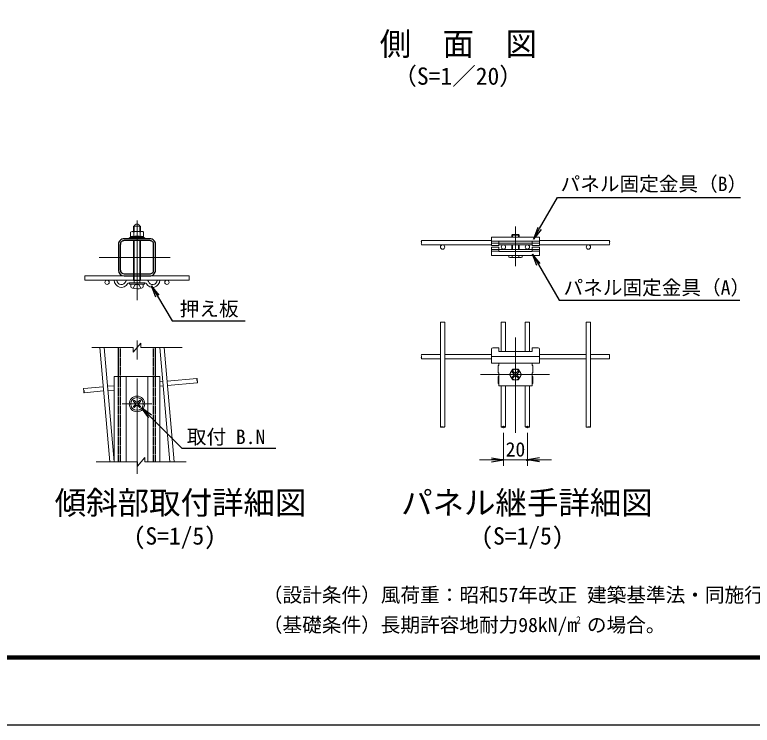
# Model space of a CAD drawing. Units: millimetres, scale not verified, with parts at other scales. Extents: x -4200 to 4200, y -2970 to 2970.
# Drawn here: x -1160 to 1302, y -2970 to -599 of the extents above; entities that cross this region are included whole.
import ezdxf
from ezdxf.enums import TextEntityAlignment as Align

# ---------------------------------------------------------------- set-up
doc = ezdxf.new("R2010")
doc.units = ezdxf.units.MM
doc.header["$LTSCALE"] = 10
doc.header["$PDMODE"] = 32
doc.header["$PDSIZE"] = 5
doc.linetypes.add('USER1', pattern=[50.8, 31.75, -6.35, 6.35, -6.35])
doc.linetypes.add('USER2', pattern=[0.375, 0.25, -0.125])
for name, color, linetype, lineweight in [('0-0_D-TTL-TXT', 7, 'Continuous', 25), ('0-1_D-STR-DIM', 7, 'Continuous', 13), ('0-2_D-STR3', 3, 'Continuous', 13), ('0-3_D-BMK', 2, 'USER1', 13), ('0-4_D-STR1', 1, 'Continuous', 25), ('0-5_D-STR2', 7, 'Continuous', 13), ('0-8_D-STR-TXT', 7, 'Continuous', 25), ('0-C_D-TTL', 7, 'Continuous', 25)]:
    doc.layers.add(name, color=color, linetype=linetype, lineweight=lineweight)
doc.layers.add('0-6_0', color=7, linetype='Continuous')
doc.layers.add('0-7_Defpoints', color=7, linetype='Continuous')
doc.styles.add('ＭＳ ゴシック', font='')
doc.styles.get('ＭＳ ゴシック').set_extended_font_data('MS Gothic')

# ---------------------------------------------------------------- blocks, each defined once
blk = doc.blocks.new('_Open')
at = {"layer": '0-6_0'}
blk.add_line((-10, 1.667), (0, 0), dxfattribs=at)
blk.add_lwpolyline([(-10, -1.667), (0, 0), (-10, 0)], dxfattribs=at)
blk = doc.blocks.new('MLeader5')
at = {"layer": '0-8_D-STR-TXT'}
blk.add_line((-689.35, -1541.57), (-704.1, -1503.8), dxfattribs=at)
for points in [[(-677.89, -1534.74), (-704.1, -1503.8), (-683.62, -1538.15)], [(-683.62, -1538.15), (-634.57, -1620.41), (-398.75, -1620.41), (-391.55, -1620.41)]]:
    blk.add_lwpolyline(points, dxfattribs=at)
blk = doc.blocks.new('MLeader6')
at = {"layer": '0-8_D-STR-TXT'}
blk.add_line((-713.3, -1944.21), (-736.87, -1911.21), dxfattribs=at)
for points in [[(-703.87, -1934.78), (-736.87, -1911.21), (-708.59, -1939.49)], [(-708.59, -1939.49), (-602.72, -2045.37), (-296.06, -2045.37), (-288.86, -2045.37)]]:
    blk.add_lwpolyline(points, dxfattribs=at)
blk = doc.blocks.new('MLeader7')
at = {"layer": '0-8_D-STR-TXT'}
blk.add_line((582.48, -1435.5), (568.26, -1397.53), dxfattribs=at)
for points in [[(594.03, -1428.83), (568.26, -1397.53), (588.26, -1432.17)], [(588.26, -1432.17), (657.38, -1551.88), (1253.33, -1551.88), (1260.53, -1551.88)]]:
    blk.add_lwpolyline(points, dxfattribs=at)
blk = doc.blocks.new('MLeader8')
at = {"layer": '0-8_D-STR-TXT'}
blk.add_line((597.06, -1316.18), (571.29, -1347.49), dxfattribs=at)
for points in [[(591.29, -1312.85), (651.63, -1208.33), (1254.86, -1208.33), (1262.06, -1208.33)], [(585.51, -1309.52), (571.29, -1347.49), (591.29, -1312.85)]]:
    blk.add_lwpolyline(points, dxfattribs=at)

msp = doc.modelspace()

# ---------------------------------------------------------------- linework, layer by layer
at = {"layer": '0-1_D-STR-DIM'}
for p, q in [((-764.77, -1724.48), (-739.77, -1694.48)), ((-739.77, -1709.48), (-739.77, -1694.48)), ((-764.77, -1709.48), (-902.92, -1709.48)), ((-764.77, -1724.48), (-764.77, -1709.48)), ((-601.63, -1709.48), (-739.77, -1709.48)), ((471.07, -1994.52), (471.07, -2104.77)), ((551.07, -1994.52), (551.07, -2104.77)), ((-750.77, -2090.96), (-888.92, -2090.96)), ((-750.77, -2105.96), (-725.77, -2075.96)), ((-750.77, -2105.96), (-750.77, -2090.96)), ((-725.77, -2090.96), (-725.77, -2075.96)), ((-587.63, -2090.96), (-725.77, -2090.96)), ((431.07, -2084.77), (391.07, -2084.77)), ((471.07, -2084.77), (551.07, -2084.77)), ((591.07, -2084.77), (631.07, -2084.77))]:
    msp.add_line(p, q, dxfattribs=at)
at = {"layer": '0-2_D-STR3'}
for p, q in [((-764.27, -1322.39), (-764.27, -1303.99)), ((-764.27, -1303.99), (-740.27, -1303.99)), ((-761.87, -1322.39), (-761.87, -1303.99)), ((-742.67, -1322.39), (-742.67, -1303.99)), ((-740.27, -1322.39), (-740.27, -1303.99)), ((-774.37, -1324.39), (-774.37, -1340.93)), ((-768.91, -1322.39), (-734.91, -1322.39)), ((-763.32, -1324.39), (-763.32, -1340.93)), ((-741.22, -1324.39), (-741.22, -1340.93)), ((-730.17, -1324.39), (-730.17, -1340.93)), ((-778.27, -1343.19), (-726.27, -1343.19)), ((-778.27, -1346.39), (-726.27, -1346.39)), ((-774.37, -1340.93), (-730.17, -1340.93)), ((-764.27, -1485.99), (-764.27, -1352.79)), ((-761.87, -1493.99), (-761.87, -1352.79)), ((-742.67, -1493.99), (-742.67, -1352.79)), ((-740.27, -1485.99), (-740.27, -1352.79)), ((591.2, -1341.13), (431.2, -1341.13)), ((431.2, -1369.13), (431.2, -1341.13)), ((499.08, -1334.91), (499.08, -1341.31)), ((501.5, -1332.49), (501.5, -1341.31)), ((501.5, -1332.49), (520.9, -1332.49)), ((520.9, -1332.49), (520.9, -1341.31)), ((520.9, -1332.49), (523.32, -1334.91)), ((523.32, -1334.91), (523.32, -1341.31)), ((591.2, -1369.13), (591.2, -1341.13)), ((431.2, -1355.13), (455.2, -1355.13)), ((431.2, -1361.13), (591.2, -1361.13)), ((455.2, -1369.13), (431.2, -1369.13)), ((455.2, -1374.34), (431.2, -1374.34)), ((431.2, -1374.34), (431.2, -1402.34)), ((567.2, -1354.22), (455.2, -1354.22)), ((455.2, -1354.22), (455.2, -1369.13)), ((455.2, -1389.25), (455.2, -1374.34)), ((499.07, -1382.34), (499.07, -1367.13)), ((501.5, -1382.34), (501.5, -1367.13)), ((520.9, -1382.34), (520.9, -1367.13)), ((523.32, -1382.34), (523.32, -1367.13)), ((567.2, -1354.22), (567.2, -1369.13)), ((567.2, -1355.13), (591.2, -1355.13)), ((591.2, -1369.13), (567.2, -1369.13)), ((591.2, -1374.34), (567.2, -1374.34)), ((567.2, -1389.25), (567.2, -1374.34)), ((591.2, -1374.34), (591.2, -1402.34)), ((431.2, -1382.34), (567.2, -1382.34)), ((431.2, -1388.34), (455.2, -1388.34)), ((591.2, -1402.34), (431.2, -1402.34)), ((567.2, -1389.25), (455.2, -1389.25)), ((489.17, -1402.34), (489.17, -1407.96)), ((500.19, -1402.34), (500.19, -1407.96)), ((522.21, -1402.34), (522.21, -1407.96)), ((533.22, -1407.96), (533.22, -1402.34)), ((567.2, -1382.34), (591.2, -1382.34)), ((567.2, -1388.34), (591.2, -1388.34)), ((494.68, -1409.43), (527.72, -1409.43)), ((-778.41, -1493.99), (-726.14, -1493.99)), ((-777.27, -1497.99), (-777.27, -1493.99)), ((-777.27, -1497.99), (-727.27, -1497.99)), ((-773.27, -1504.09), (-773.27, -1497.99)), ((-764.87, -1511.34), (-759.69, -1501.65)), ((-764.27, -1485.99), (-740.27, -1485.99)), ((-759.69, -1501.65), (-752.27, -1497.71)), ((-752.27, -1497.71), (-744.65, -1501.65)), ((-744.65, -1501.65), (-739.67, -1511.34)), ((-731.81, -1504.24), (-731.81, -1497.99)), ((-727.27, -1497.99), (-727.27, -1493.99)), ((431.07, -1714.63), (431.07, -1761.76)), ((455.07, -1710.63), (435.07, -1710.63)), ((455.07, -1722.79), (455.07, -1710.63)), ((567.07, -1722.79), (455.07, -1722.79)), ((567.07, -1710.63), (587.07, -1710.63)), ((567.07, -1722.79), (567.07, -1710.63)), ((591.07, -1714.63), (591.07, -1761.76)), ((431.07, -1739.76), (591.07, -1739.76)), ((591.07, -1761.76), (431.07, -1761.76)), ((453.07, -1769.76), (455.07, -1769.76)), ((453.07, -1769.76), (453.07, -1793.76)), ((455.07, -1761.76), (455.07, -1769.76)), ((567.07, -1761.76), (567.07, -1769.76)), ((567.07, -1769.76), (569.07, -1769.76)), ((569.07, -1769.76), (569.07, -1793.76)), ((453.07, -1793.76), (455.07, -1793.76)), ((455.07, -1793.76), (455.07, -1837.76)), ((500.88, -1782.11), (490.68, -1799.76)), ((499.76, -1791.28), (505.41, -1796.94)), ((500.88, -1782.11), (521.26, -1782.11)), ((502.59, -1788.45), (508.24, -1794.11)), ((519.56, -1788.45), (513.9, -1794.11)), ((522.38, -1791.28), (516.73, -1796.94)), ((521.26, -1782.11), (531.46, -1799.76)), ((567.07, -1793.76), (569.07, -1793.76)), ((567.07, -1793.76), (567.07, -1837.76)), ((-676.27, -1805.76), (-828.27, -1805.76)), ((-828.27, -2090.96), (-828.27, -1805.76)), ((-788.27, -1805.76), (-788.27, -2090.96)), ((-716.27, -1805.76), (-716.27, -2090.96)), ((-676.27, -2090.96), (-676.27, -1805.76)), ((453.07, -1805.76), (455.07, -1805.76)), ((453.07, -1805.76), (453.07, -1829.76)), ((500.88, -1817.42), (490.68, -1799.76)), ((499.76, -1808.25), (505.41, -1802.59)), ((502.59, -1811.08), (508.24, -1805.42)), ((519.56, -1811.08), (513.9, -1805.42)), ((522.39, -1808.25), (516.73, -1802.59)), ((567.07, -1805.76), (569.07, -1805.76)), ((569.07, -1805.76), (569.07, -1829.76)), ((453.07, -1829.76), (455.07, -1829.76)), ((455.07, -1837.76), (567.07, -1837.76)), ((567.07, -1829.76), (569.07, -1829.76)), ((-752.27, -1926.29), (-752.27, -1866.27)), ((-763.59, -1889.28), (-757.93, -1894.94)), ((-760.76, -1886.45), (-755.1, -1892.11)), ((-743.79, -1886.45), (-749.45, -1892.11)), ((-740.96, -1889.28), (-746.62, -1894.94)), ((-763.59, -1906.25), (-757.93, -1900.59)), ((-760.76, -1909.08), (-755.1, -1903.42)), ((-743.79, -1909.08), (-749.45, -1903.42)), ((-740.96, -1906.25), (-746.62, -1900.59))]:
    msp.add_line(p, q, dxfattribs=at)
for points in [[(-778.27, -1346.39), (-778.27, -1343.19), (-774.37, -1340.93)], [(-726.27, -1346.39), (-726.27, -1343.19), (-730.17, -1340.93)], [(501.5, -1332.49), (499.08, -1334.91), (523.32, -1334.91)], [(500.88, -1817.42), (521.26, -1817.42), (531.46, -1799.76)]]:
    msp.add_lwpolyline(points, dxfattribs=at)
for centre, radius in [((511.07, -1799.76), 17.66), ((-752.27, -1897.76), 26), ((-752.34, -1897.76), 21)]:
    msp.add_circle(centre, radius, dxfattribs=at)
for centre, radius, start, end in [((-752.27, -1308.67), 10.68, 25.98923, 154.01077), ((-768.85, -1331.02), 8.63, 50.19668, 129.80332), ((-752.27, -1353.91), 31.53, 69.48158, 110.51842), ((-735.7, -1330.86), 8.51, 49.53759, 130.46241), ((-768.85, -1343.81), 6.23, 27.51974, 152.48026), ((-752.19, -1357.76), 20.18, 56.51716, 123.48284), ((-741.14, -1341.03), 0.125, 130.87793, 49.12207), ((-735.63, -1343.7), 6.12, 26.8485, 154.13989), ((494.68, -1398.42), 11.01, 240, 300), ((511.2, -1367.59), 41.84, 254.73852, 285.26148), ((527.72, -1398.42), 11.01, 240, 300), ((-804.27, -1484.79), 24, 180, 329.55795), ((-804.27, -1484.79), 14.8, 180, 343.23413), ((-784.36, -1490.79), 6, 90, 163.23413), ((-778.41, -1499.99), 6, 90, 149.55795), ((-726.14, -1499.99), 6, 30.44205, 90), ((-700.27, -1484.79), 24, 210.44205, 0), ((-720.19, -1490.79), 6, 16.76587, 90), ((-700.27, -1484.79), 14.8, 196.76587, 0), ((-765.67, -1504.09), 7.6, 180, 253.92714), ((-752.27, -1457.59), 56, 253.92714, 285.41383), ((-739.41, -1504.24), 7.6, 285.41383, 0), ((435.07, -1714.63), 4, 90, 180), ((587.07, -1714.63), 4, 0, 90), ((501.17, -1789.86), 2, 45, 225), ((502.59, -1799.76), 4, 314.99999, 45), ((511.07, -1791.28), 4, 225.00001, 314.99999), ((519.56, -1799.76), 4, 135, 225.00001), ((520.97, -1789.86), 2, 315.00048, 135.00047), ((501.17, -1809.66), 2, 135.00001, 314.99999), ((511.07, -1808.25), 4, 45, 135), ((520.97, -1809.66), 2, 225.00002, 45), ((-762.17, -1887.87), 2, 45, 225), ((-760.76, -1897.76), 4, 314.99999, 45), ((-752.27, -1889.28), 4, 225.00001, 314.99999), ((-743.79, -1897.76), 4, 135, 225.00001), ((-742.38, -1887.87), 2, 315.00048, 135.00047), ((-762.17, -1907.66), 2, 135.00001, 314.99999), ((-752.27, -1906.25), 4, 45, 135), ((-742.37, -1907.66), 2, 225.00002, 45)]:
    msp.add_arc(centre, radius, start, end, dxfattribs=at)
at = {"layer": '0-3_D-BMK'}
for p, q in [((-752.27, -1551.24), (-752.27, -1285.65)), ((511.2, -1305.29), (511.2, -1438.35)), ((-878.51, -1408.56), (-641.67, -1408.56)), ((511.07, -1993.78), (511.07, -1634.2)), ((-752.27, -2130.55), (-752.27, -1664.97)), ((394.74, -1799.76), (625.14, -1799.76)), ((-802.23, -1897.76), (-702.44, -1897.76))]:
    msp.add_line(p, q, dxfattribs=at)
at = {"layer": '0-4_D-STR1'}
for p, q in [((-709.3, -1346.39), (-795.25, -1346.39)), ((-709.4, -1352.79), (-795.15, -1352.79)), ((-814.27, -1365.58), (-814.27, -1451.19)), ((-807.87, -1451.26), (-807.87, -1365.51)), ((-696.67, -1451.26), (-696.67, -1365.51)), ((-690.27, -1451.19), (-690.27, -1365.58)), ((-795.18, -1470.39), (-709.37, -1470.39)), ((-795.15, -1463.99), (-709.4, -1463.99)), ((-814.27, -1805.76), (-814.27, -1709.48)), ((-690.27, -1805.76), (-690.27, -1709.48))]:
    msp.add_line(p, q, dxfattribs=at)
at = {"layer": '0-4_D-STR1', "linetype": 'USER2'}
for p, q in [((-807.87, -2090.96), (-807.87, -1709.48)), ((-696.67, -2090.96), (-696.67, -1709.48)), ((-814.27, -2090.96), (-814.27, -1805.76)), ((-690.27, -2090.96), (-690.27, -1805.76))]:
    msp.add_line(p, q, dxfattribs=at)
at = {"layer": '0-4_D-STR1'}
for centre, radius, start, end in [((-795.07, -1365.58), 19.2, 90, 180.00001), ((-795.07, -1365.58), 12.8, 90, 180.00001), ((-709.47, -1365.58), 19.2, 0.00001, 90.00002), ((-709.47, -1365.58), 12.8, 0.00001, 90.00002), ((-795.07, -1451.19), 19.2, 180.00001, 270), ((-795.07, -1451.19), 12.8, 180.00001, 270), ((-709.47, -1451.19), 19.2, 270, 0.00001), ((-709.47, -1451.19), 12.8, 270, 0.00001)]:
    msp.add_arc(centre, radius, start, end, dxfattribs=at)
at = {"layer": '0-5_D-STR2'}
for p, q in [((431.2, -1352.73), (197.23, -1352.73)), ((591.2, -1352.73), (825.17, -1352.73)), ((431.2, -1367.13), (197.23, -1367.13)), ((455.2, -1367.13), (567.2, -1367.13)), ((591.2, -1367.13), (825.17, -1367.13)), ((-578.16, -1470.39), (-926.39, -1470.39)), ((-578.17, -1484.79), (-926.4, -1484.79)), ((260.79, -1625.01), (260.79, -1974.52)), ((275.19, -1625.01), (275.19, -1974.52)), ((463.87, -1625.01), (463.87, -1722.79)), ((478.27, -1625.01), (478.27, -1722.79)), ((543.87, -1625.01), (543.87, -1722.79)), ((558.27, -1625.01), (558.27, -1722.79)), ((746.95, -1625.01), (746.95, -1974.52)), ((761.35, -1625.01), (761.35, -1974.52)), ((-842.98, -2090.96), (-876.36, -1709.48)), ((-828.53, -2090.96), (-861.9, -1709.48)), ((-642.22, -2090.96), (-675.59, -1709.48)), ((-627.76, -2090.96), (-661.14, -1709.48)), ((260.79, -1732.56), (197.23, -1732.56)), ((260.79, -1746.96), (197.23, -1746.96)), ((431.07, -1732.56), (275.19, -1732.56)), ((431.07, -1746.96), (275.19, -1746.96)), ((591.07, -1732.56), (746.95, -1732.56)), ((591.07, -1746.96), (746.95, -1746.96)), ((761.35, -1732.56), (824.91, -1732.56)), ((761.35, -1746.96), (824.91, -1746.96)), ((-651.34, -1821.48), (-552.18, -1812.8)), ((-864.92, -1840.16), (-930.24, -1845.88)), ((-828.2, -1836.95), (-850.58, -1838.91)), ((-676.34, -1838.12), (-664.43, -1837.08)), ((-676.2, -1823.65), (-665.68, -1822.73)), ((-650.08, -1835.82), (-550.93, -1827.15)), ((463.87, -1837.76), (463.87, -1974.52)), ((478.27, -1837.76), (478.27, -1974.52)), ((543.87, -1837.76), (543.87, -1974.52)), ((558.27, -1837.76), (558.27, -1974.52)), ((-863.67, -1854.51), (-928.98, -1860.22)), ((-828.34, -1851.42), (-849.32, -1853.25))]:
    msp.add_line(p, q, dxfattribs=at)
for centre in [(267.99, -1374.34), (471.08, -1374.34), (551.07, -1374.33), (754.41, -1374.34), (-852.27, -1491.99), (-652.27, -1491.99)]:
    msp.add_circle(centre, 7.2, dxfattribs=at)
for centre, major_axis, ratio in [((197.23, -1356.36), (0, -3.6), 0.114898), ((825.17, -1356.36), (0, 3.6), 0.114898), ((-926.39, -1481.19), (0, -3.6), 0.114898), ((-578.16, -1481.19), (0, 3.6), 0.114898), ((264.39, -1625.01), (-3.6, 0), 0.114898), ((467.47, -1625.01), (-3.6, 0), 0.114898), ((554.67, -1625.01), (3.6, 0), 0.114898), ((757.75, -1625.01), (3.6, 0), 0.114898), ((197.23, -1743.37), (0, -3.6), 0.114898), ((824.91, -1743.37), (0, 3.6), 0.114898), ((-551.86, -1816.39), (-0.31, 3.59), 0.166491), ((-929.29, -1856.64), (0.31, -3.59), 0.166491), ((264.39, -1974.52), (-3.6, 0), 0.114898), ((467.47, -1974.52), (-3.6, 0), 0.114898), ((554.67, -1974.52), (3.6, 0), 0.114898), ((757.75, -1974.52), (3.6, 0), 0.114898)]:
    msp.add_ellipse(centre, major_axis=major_axis, ratio=ratio, dxfattribs=at)
for centre, major_axis, ratio, start_param, end_param in [((197.23, -1363.57), (0, 3.6), 0.114898, 0.0000003, 3.1416916), ((825.17, -1363.57), (0, 3.6), 0.114898, 3.1414937, 6.283185), ((-926.39, -1473.99), (0, -3.6), 0.114898, 3.1414937, 6.283185), ((-578.16, -1473.99), (0, -3.6), 0.114898, 0.0000003, 3.1416916), ((271.59, -1625.01), (-3.6, 0), 0.114898, 3.1414937, 6.283185), ((474.67, -1625.01), (-3.6, 0), 0.114898, 3.1414937, 6.283185), ((547.47, -1625.01), (3.6, 0), 0.114898, 0.0000003, 3.1416916), ((750.55, -1625.01), (3.6, 0), 0.114898, 0.0000003, 3.1416916), ((197.23, -1736.16), (0, -3.6), 0.114898, 3.1414937, 6.283185), ((824.91, -1736.16), (0, -3.6), 0.114898, 0.0000003, 3.1416916), ((-551.23, -1823.56), (-0.31, 3.59), 0.166491, 3.1278473, 6.2969948), ((-929.92, -1849.46), (0.31, -3.59), 0.166491, 3.1278473, 6.2969948), ((271.59, -1974.52), (-3.6, 0), 0.114898, 0.0000003, 3.1416916), ((474.67, -1974.52), (-3.6, 0), 0.114898, 0.0000003, 3.1416916), ((547.47, -1974.52), (3.6, 0), 0.114898, 3.1414937, 6.283185), ((750.55, -1974.52), (3.6, 0), 0.114898, 3.1414937, 6.283185)]:
    msp.add_ellipse(centre, major_axis=major_axis, ratio=ratio, start_param=start_param, end_param=end_param, dxfattribs=at)
at = {"layer": '0-7_Defpoints'}
for p in [(471.07, -1974.52), (551.07, -1974.52), (551.07, -2084.77)]:
    msp.add_point(p, dxfattribs=at)
at = {"layer": '0-C_D-TTL', "color": 2}
msp.add_lwpolyline([(-4199.74, 2970), (4200.26, 2970), (4200.26, -2970), (-4199.74, -2970)], close=True, dxfattribs=at)
at = {"layer": '0-C_D-TTL'}
for points in [[(-3929.74, 2750), (3930.26, 2750), (3930.26, -2750), (-3929.74, -2750)], [(-3927.24, 2747.5), (3927.76, 2747.5), (3927.76, -2747.5), (-3927.24, -2747.5)], [(-3924.74, 2745), (3925.26, 2745), (3925.26, -2745), (-3924.74, -2745)], [(-3922.24, 2742.5), (3922.76, 2742.5), (3922.76, -2742.5), (-3922.24, -2742.5)], [(-3919.74, 2740), (3920.26, 2740), (3920.26, -2740), (-3919.74, -2740)]]:
    msp.add_lwpolyline(points, close=True, dxfattribs=at)

# ---------------------------------------------------------------- block references
at = {"layer": '0-1_D-STR-DIM', "xscale": 4, "yscale": 4}
msp.add_blockref('_Open', (471.07, -2084.77), dxfattribs=at)
at = {"layer": '0-1_D-STR-DIM', "xscale": 4, "yscale": 4, "rotation": 180}
msp.add_blockref('_Open', (551.07, -2084.77), dxfattribs=at)
at = {"layer": '0-8_D-STR-TXT'}
for name in ['MLeader8', 'MLeader7', 'MLeader5', 'MLeader6']:
    msp.add_blockref(name, (0, 0), dxfattribs=at)

# ---------------------------------------------------------------- texts
at = {"layer": '0-0_D-TTL-TXT', "style": 'ＭＳ ゴシック'}
for s, height, p in [('側\u3000面\u3000図', 76.98, (57.87, -757.9)), ('（S=1／20）', 57.7, (103.35, -849.87)), ('傾斜部取付詳細図', 76.98, (-1026.94, -2289.03)), ('パネル継手詳細図', 76.98, (129.37, -2289.03)), ('(S=1/5)', 57.7, (-763.49, -2384.47)), ('(S=1/5)', 57.7, (396.92, -2384.47)), ('（設計条件）風荷重：昭和57年改正 建築基準法・同施行令に基づく風圧力に準拠。', 48.09, (-332.19, -2573.6)), ('（基礎条件）長期許容地耐力98kN/m の場合。', 48.09, (-332.19, -2673.6)), ('2', 24.05, (713.28, -2637.79))]:
    msp.add_text(s, height=height, dxfattribs=at).set_placement(p, align=Align.BOTTOM_LEFT)
at = {"layer": '0-1_D-STR-DIM', "style": 'ＭＳ ゴシック'}
msp.add_text('20', height=48.09, dxfattribs=at).set_placement((478.32, -2087.82), align=Align.BOTTOM_LEFT)
at = {"layer": '0-8_D-STR-TXT', "style": 'ＭＳ ゴシック'}
for s, p in [('パネル固定金具（B）', (661.56, -1201.91)), ('パネル固定金具（A）', (671.39, -1547.72)), ('押え板', (-609.85, -1618.8)), ('取付 B.N', (-586.11, -2046.03))]:
    msp.add_text(s, height=48.09, dxfattribs=at).set_placement(p, align=Align.BOTTOM_LEFT)

doc.saveas('drawing.dxf')
